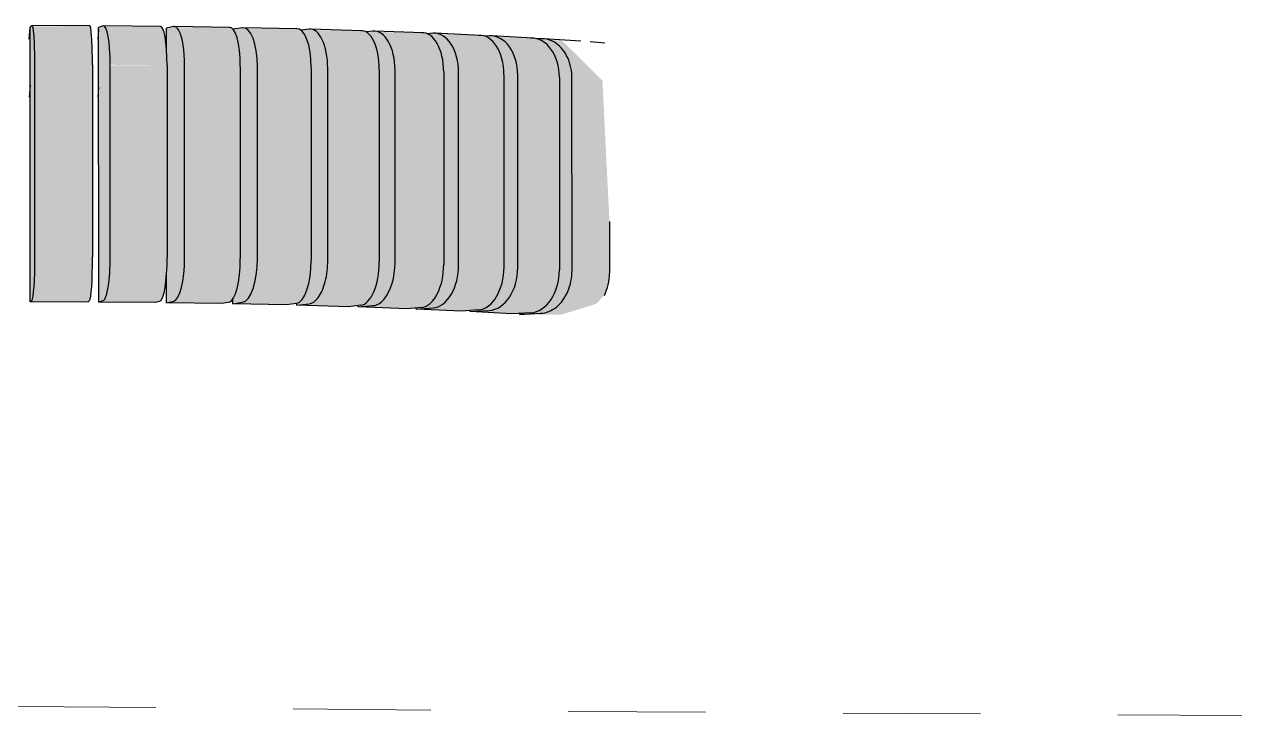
# Model space of a CAD drawing. Header units: metres. Extents: x 0 to 258, y 3 to 25.
# Drawn here: x 180.054 to 180.94, y 22.184 to 22.686 of the extents above; entities that cross this region are included whole.
import ezdxf

# ---------------------------------------------------------------- set-up
doc = ezdxf.new("R2010")
doc.units = ezdxf.units.M
doc.linetypes.add('JacobsDash', pattern=[0.0045, 0.003, -0.0015])
doc.layers.add('A-DETL', color=7, linetype='Continuous', lineweight=13)
doc.layers.add('A-GENM', color=7, linetype='Continuous', lineweight=35)

# ---------------------------------------------------------------- blocks, each defined once
blk = doc.blocks.new('BR08_SEATING_SOUTH 3 - BR08_SEATING_SOUTH 3-5677935-Section 202 ANNOTATION')
at = {"layer": 'A-GENM', "lineweight": 25, "true_color": 0xebe8e4}
for points in [[(-338.10371, 22.63343), (-338.10309, 22.64197), (-338.10309, 22.68403), (-338.10371, 22.6755), (-338.10371, 22.64718)], [(-338.10303, 22.48455), (-338.10164, 22.4857), (-338.1011, 22.48718), (-338.10017, 22.49571), (-338.09956, 22.51739), (-338.09988, 22.6719), (-338.10115, 22.6848), (-338.10169, 22.68537), (-338.10308, 22.68421), (-338.10304, 22.50018)], [(-338.0577, 22.657), (-338.05832, 22.67766), (-338.05925, 22.68464), (-338.05979, 22.68521), (-338.10115, 22.6848), (-338.10021, 22.67782), (-338.0996, 22.65716)], [(-338.05315, 22.48436), (-338.04979, 22.4855), (-338.04848, 22.48697), (-338.04727, 22.49037), (-338.04542, 22.50196), (-338.04475, 22.51717), (-338.04496, 22.66463), (-338.04627, 22.67761), (-338.04731, 22.68201), (-338.04853, 22.68459), (-338.04984, 22.68516), (-338.0532, 22.68402), (-338.05316, 22.50018)], [(-338.00338, 22.65653), (-338.00406, 22.67128), (-338.00591, 22.68161), (-338.00713, 22.68419), (-338.00844, 22.68476), (-338.04853, 22.68459), (-338.04731, 22.68201), (-338.04627, 22.67761), (-338.04496, 22.66463), (-338.04478, 22.65693), (-338.03969, 22.65688)], [(-338.00387, 22.48388), (-337.99856, 22.485), (-337.9965, 22.48646), (-337.99458, 22.48985), (-337.99293, 22.49496), (-337.99167, 22.50143), (-337.99061, 22.51663), (-337.99092, 22.66409), (-337.99171, 22.67114), (-337.99298, 22.67708), (-337.99463, 22.68149), (-337.99655, 22.68408), (-337.99861, 22.68466), (-338.00391, 22.68354), (-338.00387, 22.50018)], [(-337.95015, 22.65576), (-337.95122, 22.67051), (-337.95248, 22.67644), (-337.95413, 22.68085), (-337.95605, 22.68344), (-337.95811, 22.68402), (-337.99655, 22.68408), (-337.99463, 22.68149), (-337.99298, 22.67708), (-337.99171, 22.67114), (-337.99092, 22.66409), (-337.99064, 22.65639), (-337.96186, 22.65594)], [(-337.95566, 22.48312), (-337.94846, 22.4842), (-337.94567, 22.48565), (-337.94307, 22.48903), (-337.94083, 22.49413), (-337.93912, 22.50059), (-337.93804, 22.50798), (-337.93768, 22.51578), (-337.93808, 22.66324), (-337.93916, 22.6703), (-337.94088, 22.67625), (-337.94311, 22.68067), (-337.94572, 22.68327), (-337.94851, 22.68387), (-337.95558, 22.6828), (-337.95374, 22.67981), (-337.95248, 22.67644), (-337.95122, 22.67051), (-337.95017, 22.65639), (-337.95015, 22.6554), (-337.95038, 22.50818), (-337.95244, 22.49432), (-337.95409, 22.48922), (-337.95566, 22.48582)], [(-337.89852, 22.65468), (-337.89889, 22.66237), (-337.89997, 22.66943), (-337.90169, 22.67538), (-337.90393, 22.6798), (-337.90653, 22.6824), (-337.90932, 22.683), (-337.94572, 22.68327), (-337.94311, 22.68067), (-337.94088, 22.67625), (-337.93916, 22.6703), (-337.93808, 22.66324), (-337.93771, 22.65555)], [(-337.909, 22.48209), (-337.89886, 22.48359), (-337.89649, 22.48455), (-337.89323, 22.48792), (-337.89044, 22.493), (-337.88815, 22.50018), (-337.88694, 22.50683), (-337.88648, 22.51463), (-337.88698, 22.66209), (-337.88833, 22.66916), (-337.89048, 22.67512), (-337.89328, 22.67955), (-337.89654, 22.68217), (-337.90169, 22.6826), (-337.90621, 22.68208), (-337.90393, 22.6798), (-337.90169, 22.67538), (-337.89997, 22.66943), (-337.89889, 22.66237), (-337.89852, 22.65434), (-337.89886, 22.50711), (-337.89993, 22.49972), (-337.90229, 22.49179), (-337.90388, 22.48816), (-337.90751, 22.48425), (-337.90901, 22.48334)], [(-337.84902, 22.65331), (-337.84948, 22.661), (-337.85084, 22.66807), (-337.85299, 22.67403), (-337.85579, 22.67846), (-337.85905, 22.68108), (-337.86255, 22.6817), (-337.89654, 22.68217), (-337.89328, 22.67955), (-337.89048, 22.67512), (-337.88833, 22.66916), (-337.88698, 22.66209), (-337.88652, 22.6544), (-337.88403, 22.65432)], [(-337.86437, 22.48079), (-337.85294, 22.482), (-337.84945, 22.48318), (-337.84557, 22.48652), (-337.84224, 22.49158), (-337.83921, 22.50018), (-337.83807, 22.50539), (-337.83752, 22.51319), (-337.83811, 22.66066), (-337.83972, 22.66773), (-337.84228, 22.6737), (-337.84562, 22.67816), (-337.85068, 22.68097), (-337.85579, 22.68124), (-337.85889, 22.68096), (-337.85579, 22.67846), (-337.85299, 22.67403), (-337.85047, 22.66618), (-337.84921, 22.65649), (-337.84902, 22.653), (-337.84946, 22.50567), (-337.85145, 22.49638), (-337.85294, 22.49191), (-337.85574, 22.48683), (-337.859, 22.48346), (-337.86437, 22.481)], [(-337.80213, 22.65166), (-337.80268, 22.65936), (-337.80429, 22.66643), (-337.80685, 22.6724), (-337.81019, 22.67686), (-337.81408, 22.67949), (-337.81825, 22.68013), (-337.84951, 22.68079), (-337.84562, 22.67816), (-337.84228, 22.6737), (-337.83972, 22.66773), (-337.83811, 22.66066), (-337.83756, 22.65296), (-337.8062, 22.6518)], [(-337.82219, 22.47924), (-337.80983, 22.48015), (-337.80503, 22.48153), (-337.80056, 22.48485), (-337.79672, 22.4899), (-337.79377, 22.49632), (-337.79192, 22.50368), (-337.79129, 22.51189), (-337.79176, 22.65649), (-337.79196, 22.65895), (-337.79381, 22.66603), (-337.79676, 22.67202), (-337.80213, 22.6774), (-337.8062, 22.67931), (-337.81019, 22.67979), (-337.81408, 22.67949), (-337.81019, 22.67686), (-337.8062, 22.67088), (-337.80429, 22.66643), (-337.80248, 22.65649), (-337.80213, 22.65138), (-337.80264, 22.50409), (-337.80425, 22.49672), (-337.80681, 22.49028), (-337.81014, 22.48522), (-337.81403, 22.48187), (-337.8182, 22.48047), (-337.82219, 22.4801), (-337.82219, 22.47949)], [(-337.75831, 22.64974), (-337.75894, 22.65745), (-337.7608, 22.66453), (-337.76375, 22.67052), (-337.76759, 22.67499), (-337.77206, 22.67765), (-337.77686, 22.67832), (-337.80508, 22.67915), (-337.8006, 22.67649), (-337.79676, 22.67202), (-337.79381, 22.66603), (-337.79176, 22.65649), (-337.79133, 22.65124)], [(-337.78289, 22.47745), (-337.76754, 22.47866), (-337.76364, 22.47964), (-337.75863, 22.48294), (-337.75432, 22.48796), (-337.75102, 22.49436), (-337.74894, 22.50171), (-337.74824, 22.50998), (-337.74827, 22.64927), (-337.74898, 22.65698), (-337.75106, 22.66407), (-337.75437, 22.67008), (-337.75868, 22.67457), (-337.76375, 22.67727), (-337.77206, 22.67777), (-337.77206, 22.67765), (-337.76759, 22.67499), (-337.76375, 22.67052), (-337.7608, 22.66453), (-337.75887, 22.65649), (-337.75831, 22.6495), (-337.75879, 22.50368), (-337.75974, 22.49886), (-337.76076, 22.49482), (-337.7637, 22.4884), (-337.76754, 22.48335), (-337.77201, 22.48003), (-337.77681, 22.47865), (-337.78289, 22.47774)], [(-337.718, 22.64758), (-337.71906, 22.65649), (-337.72079, 22.66239), (-337.7241, 22.66839), (-337.7284, 22.67289), (-337.73342, 22.67558), (-337.7388, 22.67627), (-337.76369, 22.67726), (-337.75868, 22.67457), (-337.75437, 22.67008), (-337.75106, 22.66407), (-337.74894, 22.65649), (-337.74827, 22.64927), (-337.72837, 22.64816)], [(-337.74685, 22.47545), (-337.72836, 22.47693), (-337.72571, 22.47752), (-337.72021, 22.48079), (-337.71548, 22.48578), (-337.71185, 22.49216), (-337.7095, 22.50018), (-337.70879, 22.50782), (-337.70883, 22.64705), (-337.71016, 22.65649), (-337.71189, 22.66188), (-337.71552, 22.6679), (-337.7212, 22.67289), (-337.72576, 22.67514), (-337.73342, 22.67558), (-337.72837, 22.67286), (-337.7241, 22.66839), (-337.72067, 22.662), (-337.71862, 22.65427), (-337.718, 22.64738), (-337.71852, 22.50171), (-337.71904, 22.49871), (-337.72075, 22.49268), (-337.72529, 22.48483), (-337.72837, 22.48124), (-337.73337, 22.47796), (-337.73875, 22.47661), (-337.74685, 22.47577)], [(-338.05766, 22.51723), (-338.0577, 22.657), (-338.0996, 22.65716), (-338.09956, 22.51739)], [(-338.00335, 22.51677), (-338.00338, 22.65653), (-338.04478, 22.65649), (-338.04475, 22.51717), (-338.03969, 22.51712)], [(-337.95011, 22.51599), (-337.95015, 22.65576), (-337.99064, 22.65639), (-337.99061, 22.51663), (-337.96186, 22.51618)], [(-337.89849, 22.51491), (-337.89852, 22.65468), (-337.93771, 22.65555), (-337.93768, 22.51578)], [(-337.84899, 22.51354), (-337.84902, 22.65331), (-337.88652, 22.6544), (-337.88648, 22.51463), (-337.88403, 22.51456)], [(-337.8021, 22.51189), (-337.80213, 22.65166), (-337.83756, 22.65296), (-337.83752, 22.51319), (-337.8062, 22.51204)], [(-337.75828, 22.50998), (-337.75831, 22.64974), (-337.79133, 22.65124), (-337.79129, 22.51148)], [(-337.71797, 22.50782), (-337.718, 22.64758), (-337.74827, 22.64927), (-337.74824, 22.5095)], [(-337.68156, 22.50544), (-337.68157, 22.54307), (-337.68485, 22.60902), (-337.68666, 22.64555), (-337.70883, 22.64705), (-337.70879, 22.50729)], [(-338.10371, 22.63343), (-338.10307, 22.63356), (-338.10309, 22.64197)], [(-338.05974, 22.48555), (-338.0592, 22.48702), (-338.05827, 22.49555), (-338.05766, 22.51723), (-338.09956, 22.51739), (-338.10017, 22.49571), (-338.1011, 22.48718), (-338.10164, 22.4857)], [(-338.00839, 22.4851), (-338.00708, 22.48657), (-338.00586, 22.48997), (-338.00402, 22.50156), (-338.00335, 22.51677), (-338.04475, 22.51717), (-338.04564, 22.50018), (-338.04727, 22.49037), (-338.04848, 22.48697), (-338.04979, 22.4855), (-338.03969, 22.4854)], [(-337.95806, 22.48436), (-337.95601, 22.48582), (-337.95409, 22.48922), (-337.95244, 22.49432), (-337.95118, 22.50079), (-337.95011, 22.51599), (-337.99061, 22.51663), (-337.99167, 22.50143), (-337.99293, 22.49496), (-337.99458, 22.48985), (-337.9965, 22.48646), (-337.99856, 22.485), (-337.96186, 22.48442)], [(-337.90927, 22.48334), (-337.90648, 22.48478), (-337.90388, 22.48816), (-337.90165, 22.49326), (-337.89986, 22.50018), (-337.89886, 22.50711), (-337.89849, 22.51491), (-337.93768, 22.51578), (-337.93804, 22.50798), (-337.93923, 22.50018), (-337.94083, 22.49413), (-337.94307, 22.48903), (-337.94567, 22.48565), (-337.94846, 22.4842)], [(-337.8625, 22.48203), (-337.859, 22.48346), (-337.85574, 22.48683), (-337.85294, 22.49191), (-337.85046, 22.50018), (-337.84945, 22.50574), (-337.84899, 22.51354), (-337.88648, 22.51463), (-337.88694, 22.50683), (-337.88829, 22.49945), (-337.89044, 22.493), (-337.89323, 22.48792), (-337.89649, 22.48455), (-337.89999, 22.48312), (-337.88403, 22.48266)], [(-337.8182, 22.48047), (-337.81403, 22.48187), (-337.81014, 22.48522), (-337.8062, 22.49181), (-337.80349, 22.50018), (-337.80264, 22.50409), (-337.8021, 22.51189), (-337.83752, 22.51319), (-337.83807, 22.50539), (-337.83968, 22.49802), (-337.84224, 22.49158), (-337.84557, 22.48652), (-337.84946, 22.48317), (-337.85363, 22.48177)], [(-337.77681, 22.47865), (-337.77201, 22.48003), (-337.76754, 22.48335), (-337.7637, 22.4884), (-337.76076, 22.49482), (-337.75891, 22.50218), (-337.75828, 22.50998), (-337.79129, 22.51148), (-337.79192, 22.50368), (-337.79377, 22.49632), (-337.79672, 22.4899), (-337.80056, 22.48485), (-337.8062, 22.48119), (-337.80983, 22.48015), (-337.8062, 22.47999)], [(-337.73875, 22.47661), (-337.73337, 22.47796), (-337.72836, 22.48125), (-337.72405, 22.48627), (-337.72075, 22.49268), (-337.71866, 22.50018), (-337.71797, 22.50782), (-337.74824, 22.5095), (-337.74938, 22.50018), (-337.75102, 22.49436), (-337.75432, 22.48796), (-337.75863, 22.48294), (-337.76364, 22.47964), (-337.76903, 22.47829)], [(-337.7176, 22.47525), (-337.71587, 22.47543), (-337.69245, 22.48269), (-337.69018, 22.48406), (-337.68462, 22.49031), (-337.68208, 22.50018), (-337.68156, 22.50544), (-337.70879, 22.50729), (-337.70957, 22.4995), (-337.71185, 22.49216), (-337.71548, 22.48578), (-337.72021, 22.48079), (-337.72571, 22.47752), (-337.73162, 22.47621), (-337.72837, 22.47598)], [(-338.06113, 22.48439), (-338.05974, 22.48555), (-338.10164, 22.4857), (-338.10303, 22.48455)], [(-338.01175, 22.48396), (-338.00839, 22.4851), (-338.04979, 22.4855), (-338.05315, 22.48436), (-338.03969, 22.48423)], [(-337.96337, 22.48324), (-337.95806, 22.48436), (-337.99856, 22.485), (-338.00387, 22.48388)], [(-337.91647, 22.48225), (-337.90927, 22.48334), (-337.94846, 22.4842), (-337.95566, 22.48312)], [(-337.87151, 22.481), (-337.8625, 22.48203), (-337.89999, 22.48312), (-337.909, 22.48209), (-337.88403, 22.48136)], [(-337.82894, 22.47949), (-337.8182, 22.48047), (-337.85363, 22.48177), (-337.86437, 22.48079)], [(-337.78918, 22.47774), (-337.77681, 22.47865), (-337.80983, 22.48015), (-337.82219, 22.47924), (-337.8062, 22.47851)], [(-337.75262, 22.47577), (-337.73875, 22.47661), (-337.76903, 22.47829), (-337.78289, 22.47745)], [(-337.73905, 22.47525), (-337.7176, 22.47525), (-337.73162, 22.47621), (-337.74685, 22.47545)]]:
    blk.add_hatch(color=254, dxfattribs=at).paths.add_polyline_path(points)
h = blk.add_hatch(color=254, dxfattribs=at)
edge = h.paths.add_edge_path()
edge.add_line((-337.71546, 22.67399), (-337.71731, 22.67457))
edge.add_line((-337.71731, 22.67457), (-337.72576, 22.67514))
edge.add_line((-337.72576, 22.67514), (-337.72025, 22.67242))
edge.add_line((-337.72025, 22.67242), (-337.71552, 22.6679))
edge.add_line((-337.71552, 22.6679), (-337.71189, 22.66188))
edge.add_line((-337.71189, 22.66188), (-337.70961, 22.65477))
edge.add_line((-337.70961, 22.65477), (-337.70883, 22.64705))
edge.add_line((-337.70883, 22.64705), (-337.68666, 22.64555))
h = blk.add_hatch(color=254, dxfattribs=at)
edge = h.paths.add_edge_path()
edge.add_line((-338.05371, 22.63344), (-338.05319, 22.64061))
edge.add_line((-338.05319, 22.64061), (-338.05371, 22.65649))
h = blk.add_hatch(color=254, dxfattribs=at)
edge = h.paths.add_edge_path()
edge.add_line((-338.05319, 22.63344), (-338.0532, 22.64046))
edge.add_line((-338.0532, 22.64046), (-338.05371, 22.63344))
at = {"layer": 'A-GENM', "color": 254, "lineweight": 25, "true_color": 0xd4d4d4}
for p, q in [((-338.10371, 22.6755), (-338.10309, 22.68403)), ((-338.10169, 22.68537), (-338.10308, 22.68421)), ((-338.10303, 22.48455), (-338.10308, 22.68421)), ((-338.05967, 22.68526), (-338.10157, 22.68542)), ((-338.0532, 22.68254), (-338.05371, 22.67551)), ((-338.04984, 22.68516), (-338.0532, 22.68402)), ((-338.05315, 22.48436), (-338.0532, 22.68402)), ((-338.00814, 22.68481), (-338.04954, 22.68521)), ((-337.99861, 22.68466), (-338.00391, 22.68354)), ((-338.00391, 22.66919), (-338.00391, 22.68354)), ((-337.95763, 22.68407), (-337.99813, 22.68471)), ((-337.94851, 22.68387), (-337.95558, 22.6828)), ((-337.90865, 22.68304), (-337.94784, 22.68391)), ((-337.90004, 22.68279), (-337.90621, 22.68208)), ((-337.86167, 22.68173), (-337.89916, 22.68283)), ((-337.85368, 22.68143), (-337.85889, 22.68096)), ((-337.81714, 22.68016), (-337.85257, 22.68146)), ((-337.80988, 22.67982), (-337.81408, 22.67951)), ((-337.77549, 22.67834), (-337.80851, 22.67984)), ((-337.76907, 22.67796), (-337.77268, 22.67774)), ((-337.73713, 22.67628), (-337.7674, 22.67796)), ((-337.73167, 22.67587), (-337.73456, 22.67572)), ((-337.7024, 22.674), (-337.72963, 22.67585)), ((-337.68493, 22.67263), (-337.69554, 22.67352)), ((-338.09956, 22.51739), (-338.0996, 22.65716)), ((-338.0577, 22.657), (-338.05766, 22.51723)), ((-338.04475, 22.51717), (-338.04478, 22.65693)), ((-338.00338, 22.65653), (-338.00335, 22.51677)), ((-337.99061, 22.51663), (-337.99064, 22.65639)), ((-337.95015, 22.65576), (-337.95011, 22.51599)), ((-337.93768, 22.51578), (-337.93771, 22.65555)), ((-337.89852, 22.65468), (-337.89849, 22.51491)), ((-337.88648, 22.51463), (-337.88652, 22.6544)), ((-337.84902, 22.65331), (-337.84899, 22.51354)), ((-337.83752, 22.51319), (-337.83756, 22.65296)), ((-337.80213, 22.65166), (-337.8021, 22.51189)), ((-337.79129, 22.51148), (-337.79133, 22.65124)), ((-337.75831, 22.64974), (-337.75828, 22.50998)), ((-337.74824, 22.5095), (-337.74827, 22.64927)), ((-337.718, 22.64758), (-337.71797, 22.50782)), ((-337.70879, 22.50729), (-337.70883, 22.64705)), ((-338.10309, 22.64197), (-338.10371, 22.63343)), ((-338.10308, 22.6421), (-338.10309, 22.64197)), ((-338.05319, 22.64061), (-338.05371, 22.63344)), ((-337.68157, 22.54307), (-337.68156, 22.50544)), ((-338.00387, 22.48388), (-338.00387, 22.50375)), ((-338.10303, 22.48455), (-338.10164, 22.4857)), ((-338.06113, 22.48439), (-338.10303, 22.48455)), ((-338.05974, 22.48555), (-338.06113, 22.48439)), ((-338.05315, 22.48436), (-338.04979, 22.4855)), ((-338.01175, 22.48396), (-338.05315, 22.48436)), ((-338.00839, 22.4851), (-338.01175, 22.48396)), ((-338.00387, 22.48388), (-337.99856, 22.485)), ((-337.96337, 22.48324), (-338.00387, 22.48388)), ((-337.95806, 22.48436), (-337.96337, 22.48324)), ((-337.95566, 22.48312), (-337.95566, 22.48643)), ((-337.95566, 22.48312), (-337.94846, 22.4842)), ((-337.91647, 22.48225), (-337.95566, 22.48312)), ((-337.90927, 22.48334), (-337.91647, 22.48225)), ((-337.909, 22.48209), (-337.90901, 22.48348)), ((-337.909, 22.48209), (-337.89999, 22.48312)), ((-337.87151, 22.481), (-337.909, 22.48209)), ((-337.8625, 22.48203), (-337.87151, 22.481)), ((-337.86437, 22.48079), (-337.86437, 22.48182)), ((-337.86437, 22.48079), (-337.85363, 22.48177)), ((-337.82894, 22.47949), (-337.86437, 22.48079)), ((-337.8182, 22.48047), (-337.82894, 22.47949)), ((-337.82219, 22.47924), (-337.80983, 22.48015)), ((-337.82219, 22.47924), (-337.82219, 22.4801)), ((-337.78918, 22.47774), (-337.82219, 22.47924)), ((-337.77681, 22.47865), (-337.78918, 22.47774)), ((-337.78289, 22.47745), (-337.76903, 22.47829)), ((-337.78289, 22.47745), (-337.78289, 22.4782)), ((-337.75262, 22.47577), (-337.78289, 22.47745)), ((-337.73875, 22.47661), (-337.75262, 22.47577)), ((-337.74685, 22.47545), (-337.73162, 22.47621)), ((-337.74685, 22.47545), (-337.74685, 22.47612)), ((-337.74387, 22.47525), (-337.74685, 22.47545))]:
    blk.add_line(p, q, dxfattribs=at)
for centre, major_axis, ratio, start_param, end_param in [((-338.10168, 22.65542), (0.00011, 0.03), 0.069419, 4.770621, 6.341418), ((-338.05978, 22.65526), (0.00011, 0.03), 0.069419, 4.770621, 6.341418), ((-338.04983, 22.65521), (0.00029, 0.03), 0.167976, 4.771319, 6.342115), ((-338.00843, 22.65481), (0.00029, 0.03), 0.167976, 4.771319, 6.342115), ((-337.9986, 22.65471), (0.00047, 0.03), 0.264872, 6.081632, 6.343431), ((-337.9986, 22.65471), (0.00047, 0.03), 0.264872, 5.819833, 6.081632), ((-337.9986, 22.65471), (0.00047, 0.03), 0.264872, 4.772635, 5.819833), ((-337.95811, 22.65408), (0.00047, 0.03), 0.264872, 4.772635, 6.343431), ((-337.9485, 22.65392), (0.00066, 0.02999), 0.35915, 4.774639, 6.345435), ((-337.90932, 22.65305), (0.00066, 0.02999), 0.35915, 4.774639, 6.345435), ((-337.90003, 22.65284), (0.00087, 0.02999), 0.449876, 4.777444, 6.34824), ((-337.86254, 22.65175), (0.00087, 0.02999), 0.449876, 4.777444, 6.34824), ((-337.85367, 22.65148), (0.0011, 0.02998), 0.536155, 4.781224, 6.35202), ((-337.81824, 22.65018), (0.0011, 0.02998), 0.536155, 4.781224, 6.35202), ((-337.80987, 22.64987), (0.00136, 0.02997), 0.617134, 4.786242, 6.357038), ((-337.77686, 22.64837), (0.00136, 0.02997), 0.617134, 4.786242, 6.357038), ((-337.76907, 22.64801), (0.00167, 0.02995), 0.692011, 4.792903, 6.363699), ((-337.7388, 22.64632), (0.00167, 0.02995), 0.692011, 4.792903, 6.363699), ((-337.73167, 22.64592), (0.00203, 0.02993), 0.760047, 6.110845, 6.372644), ((-337.73167, 22.64592), (0.00203, 0.02993), 0.760047, 5.587247, 6.110845), ((-337.73167, 22.64592), (0.00203, 0.02993), 0.760047, 5.325447, 5.587246), ((-337.73167, 22.64592), (0.00203, 0.02993), 0.760047, 5.063648, 5.325447), ((-337.73167, 22.64592), (0.00203, 0.02993), 0.760047, 4.801848, 5.063647), ((-338.10165, 22.51565), (0.00011, 0.03), 0.069419, 3.199825, 4.770621), ((-338.05975, 22.51549), (0.00011, 0.03), 0.069419, 3.199825, 4.770621), ((-338.0498, 22.51545), (0.00029, 0.03), 0.167976, 3.985921, 4.771319), ((-338.00839, 22.51505), (0.00029, 0.03), 0.167976, 3.200523, 4.771319), ((-337.99857, 22.51495), (0.00047, 0.03), 0.264872, 3.201839, 4.772635), ((-337.95807, 22.51431), (0.00047, 0.03), 0.264872, 3.201839, 4.772635), ((-337.94847, 22.51415), (0.00066, 0.02999), 0.35915, 3.203843, 4.774639), ((-337.90928, 22.51329), (0.00066, 0.02999), 0.35915, 3.203843, 4.774639), ((-337.9, 22.51307), (0.00087, 0.02999), 0.449876, 4.253845, 4.777444), ((-337.86251, 22.51198), (0.00087, 0.02999), 0.449876, 3.206648, 4.777444), ((-337.85364, 22.51172), (0.0011, 0.02998), 0.536155, 3.734027, 4.781224), ((-337.81821, 22.51042), (0.0011, 0.02998), 0.536155, 3.210428, 4.781224), ((-337.80984, 22.5101), (0.00136, 0.02997), 0.617134, 4.000844, 4.786242), ((-337.77682, 22.5086), (0.00136, 0.02997), 0.617134, 3.215446, 4.786242), ((-337.76903, 22.50824), (0.00167, 0.02995), 0.692011, 3.222107, 4.792903), ((-337.73876, 22.50656), (0.00167, 0.02995), 0.692011, 3.222107, 4.792903), ((-337.73163, 22.50615), (0.00203, 0.02993), 0.760047, 4.27825, 4.801848), ((-337.7044, 22.5043), (0.00203, 0.02993), 0.760047, 4.23428, 4.801848), ((-338.0498, 22.51545), (0.00029, 0.03), 0.167976, 3.724122, 3.985921), ((-337.9, 22.51307), (0.00087, 0.02999), 0.449876, 3.992046, 4.253845), ((-338.0498, 22.51545), (0.00029, 0.03), 0.167976, 3.200523, 3.462322), ((-338.0498, 22.51545), (0.00029, 0.03), 0.167976, 3.462322, 3.724122), ((-337.9, 22.51307), (0.00087, 0.02999), 0.449876, 3.468447, 3.730247), ((-337.9, 22.51307), (0.00087, 0.02999), 0.449876, 3.730247, 3.992046), ((-337.85364, 22.51172), (0.0011, 0.02998), 0.536155, 3.210428, 3.734027), ((-337.80984, 22.5101), (0.00136, 0.02997), 0.617134, 3.215446, 4.000844), ((-337.73163, 22.50615), (0.00203, 0.02993), 0.760047, 4.01645, 4.278249), ((-337.9, 22.51307), (0.00087, 0.02999), 0.449876, 3.206648, 3.468447), ((-337.73163, 22.50615), (0.00203, 0.02993), 0.760047, 3.231052, 3.75465), ((-337.73163, 22.50615), (0.00203, 0.02993), 0.760047, 3.754651, 4.01645)]:
    blk.add_ellipse(centre, major_axis=major_axis, ratio=ratio, start_param=start_param, end_param=end_param, dxfattribs=at)
blk = doc.blocks.new('T2DPAA-T2D-C3S-DU-M3D-100304_rvt-34-Section 202 ANNOTATION')
at = {"layer": 'A-GENM', "color": 254, "lineweight": 25, "true_color": 0xd4d4d4}
blk.add_blockref('BR08_SEATING_SOUTH 3 - BR08_SEATING_SOUTH 3-5677935-Section 202 ANNOTATION', (0, 0), dxfattribs=at)

msp = doc.modelspace()

# ---------------------------------------------------------------- linework, layer by layer
at = {"layer": 'A-DETL', "color": 8, "linetype": 'JacobsDash', "lineweight": 9, "true_color": 0x808080}
for p, q in [((176.84977, 22.21924), (180.44962, 22.18672)), ((180.44962, 22.18672), (180.93961, 22.18362))]:
    msp.add_line(p, q, dxfattribs=at)

# ---------------------------------------------------------------- block references
at = {"lineweight": 5}
msp.add_blockref('T2DPAA-T2D-C3S-DU-M3D-100304_rvt-34-Section 202 ANNOTATION', (518.16122, 0), dxfattribs=at)

doc.saveas('drawing.dxf')
